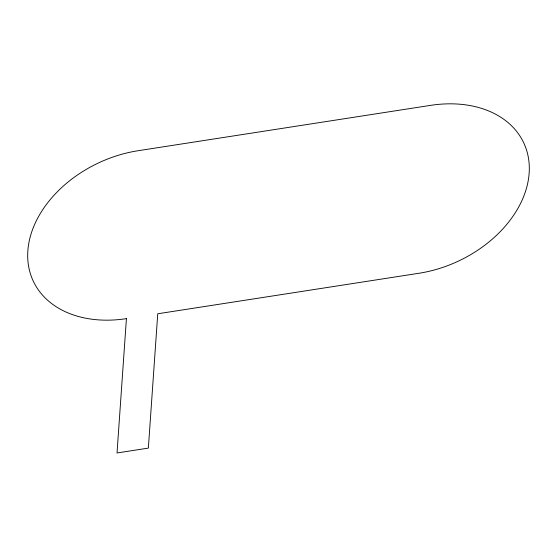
<?xml version="1.0" encoding="UTF-8"?>
<svg xmlns="http://www.w3.org/2000/svg" width="557" height="557" viewBox="0 0 557 557"><rect width="100%" height="100%" fill="white"/><g stroke="black" fill="none" stroke-linecap="round" stroke-linejoin="round"><path stroke-width="0.84" d="M126.418 318.632L117.026 452.966L148.357 448.107L157.749 313.772L418.843 273.285A109.395 79.289 -25.1 0 0 529.15 173.13A109.395 79.289 -25.1 0 0 430.582 105.364L138.157 150.71A109.395 79.289 -25.1 0 0 27.85 250.866A109.395 79.289 -25.1 0 0 126.418 318.632"/></g></svg>
